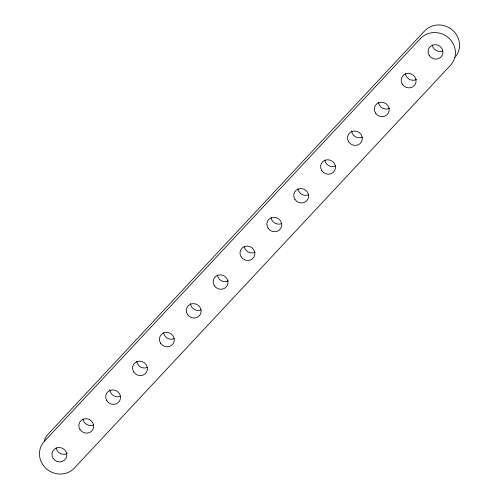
<?xml version="1.0" encoding="UTF-8"?>
<svg xmlns="http://www.w3.org/2000/svg" width="499" height="499" viewBox="0 0 499 499"><rect width="100%" height="100%" fill="white"/><g stroke="black" fill="none" stroke-linecap="round" stroke-linejoin="round"><path stroke-width="0.75" d="M455.824 56.281A20.172 19.112 28.5 0 0 451.975 29.678A20.172 19.112 28.5 0 0 424.574 30.95L48.459 433.762A20.172 19.112 28.5 0 0 44.317 440.997M455.063 57.21A20.172 19.112 28.5 0 1 454.658 57.659M67.246 453.516A7.529 7.136 28.5 0 1 56.138 447.877M93.7 424.942A7.529 7.136 28.5 0 1 83.009 419.104M120.565 396.169A7.529 7.136 28.5 0 1 109.817 389.881M147.436 367.401A7.529 7.136 28.5 0 1 136.738 361.557M174.301 338.628A7.529 7.136 28.5 0 1 163.603 332.789M201.166 309.854A7.529 7.136 28.5 0 1 190.412 303.56M228.442 280.887A7.529 7.136 28.5 0 1 217.333 275.242M255.307 252.114A7.529 7.136 28.5 0 1 244.198 246.469M281.76 223.54A7.529 7.136 28.5 0 1 271.063 217.701M308.625 194.766A7.529 7.136 28.5 0 1 297.928 188.928M335.49 165.992A7.529 7.136 28.5 0 1 324.793 160.154M362.355 137.219A7.529 7.136 28.5 0 1 351.608 130.931M389.632 108.252A7.529 7.136 28.5 0 1 378.529 102.613M416.497 79.478A7.529 7.136 28.5 0 1 405.338 73.384M442.956 50.904A7.529 7.136 28.5 0 1 432.259 45.066M420.457 38.529L44.342 441.341A20.172 19.112 28.5 0 0 46.301 468.704A20.172 19.112 28.5 0 0 74.426 468.05L450.541 65.238A20.172 19.112 28.5 0 0 448.582 37.874A20.172 19.112 28.5 0 0 420.457 38.529M53.119 458.313A7.529 7.136 28.5 0 0 65.993 458.3A7.529 7.136 28.5 0 0 59.038 447.466A7.529 7.136 28.5 0 0 53.119 458.313M79.983 429.539A7.529 7.136 28.5 0 0 92.858 429.533A7.529 7.136 28.5 0 0 85.909 418.698A7.529 7.136 28.5 0 0 79.983 429.539M106.848 400.766A7.529 7.136 28.5 0 0 119.723 400.759A7.529 7.136 28.5 0 0 112.774 389.925A7.529 7.136 28.5 0 0 106.848 400.766M133.713 371.992A7.529 7.136 28.5 0 0 146.594 371.986A7.529 7.136 28.5 0 0 139.639 361.151A7.529 7.136 28.5 0 0 133.713 371.992M160.578 343.225A7.529 7.136 28.5 0 0 173.459 343.212A7.529 7.136 28.5 0 0 166.504 332.378A7.529 7.136 28.5 0 0 160.578 343.225M187.443 314.451A7.529 7.136 28.5 0 0 200.324 314.445A7.529 7.136 28.5 0 0 193.369 303.604A7.529 7.136 28.5 0 0 187.443 314.451M214.308 285.678A7.529 7.136 28.5 0 0 227.188 285.671A7.529 7.136 28.5 0 0 220.234 274.837A7.529 7.136 28.5 0 0 214.308 285.678M241.173 256.904A7.529 7.136 28.5 0 0 254.053 256.898A7.529 7.136 28.5 0 0 247.099 246.063A7.529 7.136 28.5 0 0 241.173 256.904M268.038 228.137A7.529 7.136 28.5 0 0 280.918 228.124A7.529 7.136 28.5 0 0 273.963 217.29A7.529 7.136 28.5 0 0 268.038 228.137M294.909 199.363A7.529 7.136 28.5 0 0 307.783 199.357A7.529 7.136 28.5 0 0 300.828 188.516A7.529 7.136 28.5 0 0 294.909 199.363M321.774 170.589A7.529 7.136 28.5 0 0 334.648 170.583A7.529 7.136 28.5 0 0 327.693 159.749A7.529 7.136 28.5 0 0 321.774 170.589M348.639 141.816A7.529 7.136 28.5 0 0 361.513 141.81A7.529 7.136 28.5 0 0 354.558 130.975A7.529 7.136 28.5 0 0 348.639 141.816M375.504 113.048A7.529 7.136 28.5 0 0 388.378 113.036A7.529 7.136 28.5 0 0 381.423 102.201A7.529 7.136 28.5 0 0 375.504 113.048M402.369 84.275A7.529 7.136 28.5 0 0 415.243 84.269A7.529 7.136 28.5 0 0 408.294 73.428A7.529 7.136 28.5 0 0 402.369 84.275M429.234 55.501A7.529 7.136 28.5 0 0 442.114 55.495A7.529 7.136 28.5 0 0 435.159 44.66A7.529 7.136 28.5 0 0 429.234 55.501"/></g></svg>
